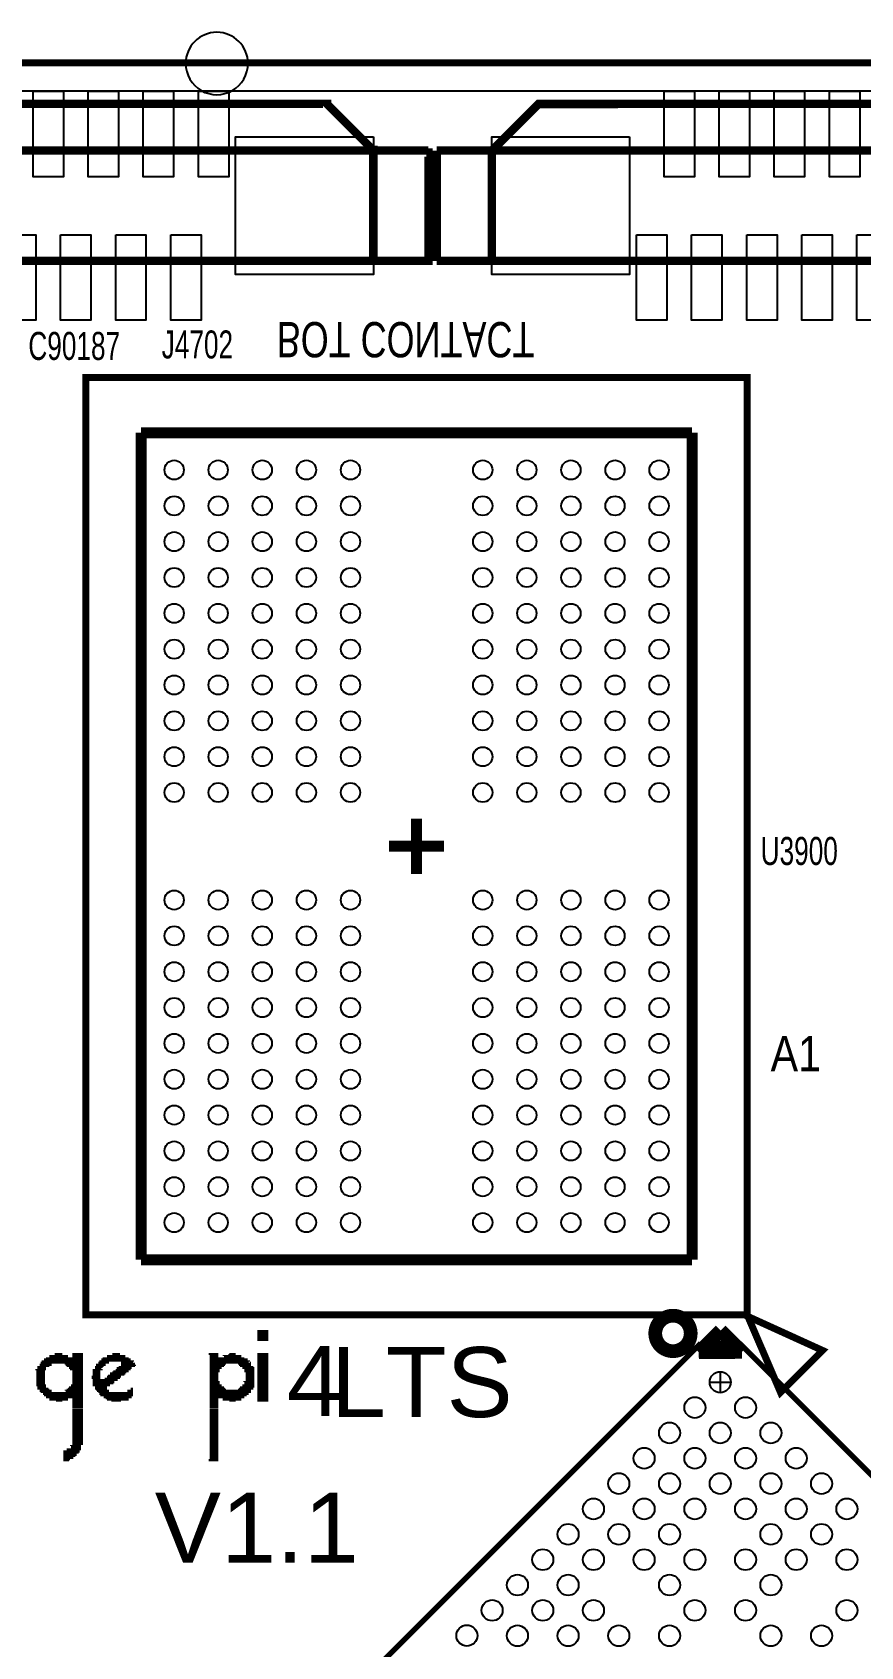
# Model space of a CAD drawing. Extents: x -74 to 86, y -71 to 30.
# Drawn here: x -12.48 to 2.55, y -4.8 to 24.48 of the extents above; entities that cross this region are included whole.
import ezdxf

# ---------------------------------------------------------------- set-up
doc = ezdxf.new("R2010")
doc.units = 0
for name, color, linetype in [('BG_OUTLINE', 3, 'CONTINUOUS'), ('BG_SILKSCREEN_TOP', 2, 'CONTINUOUS'), ('DF_DRAWING_ORIGIN', 4, 'CONTINUOUS'), ('PG_SILKSCREEN_TOP', 6, 'CONTINUOUS'), ('PIN_SOLDERMASK_TOP', 7, 'CONTINUOUS'), ('RD_SILKSCREEN_TOP', 8, 'CONTINUOUS'), ('RKI_ALL', 9, 'CONTINUOUS')]:
    doc.layers.add(name, color=color, linetype=linetype)

# ---------------------------------------------------------------- blocks, each defined once
blk = doc.blocks.new('FIGURE_CROSS')
for points in [[(-0.5, 0), (0.5, 0)], [(0, 0.5), (0, -0.5)]]:
    blk.add_lwpolyline(points)

msp = doc.modelspace()

# ---------------------------------------------------------------- linework, layer by layer
at = {"layer": 'BG_OUTLINE'}
for points in [[(22.651974, -65.801494, -0.414214), (21.381974, -67.071494), (-31.780226, -67.071494, -0.414214), (-33.050226, -65.801494), (-33.050226, 22.658578, -0.414214), (-31.780226, 23.928578), (21.381974, 23.928578, -0.414214), (22.651974, 22.658578)], [(21.381974, 23.928578), (-31.780226, 23.928578, 0.414214), (-33.050226, 22.658578), (-33.050226, -65.801494, 0.414214), (-31.780226, -67.071494), (21.381974, -67.071494, 0.414214), (22.651974, -65.801494), (22.651974, 22.658578, 0.414214)]]:
    msp.add_lwpolyline(points, format="xyb", close=True, dxfattribs=at)
at = {"layer": 'BG_OUTLINE', "const_width": 0.127}
msp.add_lwpolyline([(-31.805626, 23.928578), (21.381974, 23.928578, -0.414214), (22.651974, 22.658578)], format="xyb", dxfattribs=at)
at = {"layer": 'BG_SILKSCREEN_TOP', "const_width": 0.019558}
for points in [[(-8.396224, 0.934974), (-8.199628, 0.934974)], [(-8.396224, 0.915416), (-8.199628, 0.915416)], [(-8.396224, 0.895604), (-8.199628, 0.895604)], [(-8.396224, 0.876046), (-8.199628, 0.876046)], [(-8.396224, 0.856488), (-8.199628, 0.856488)], [(-8.396224, 0.836676), (-8.199628, 0.836676)], [(-8.396224, 0.817118), (-8.199628, 0.817118)], [(-8.396224, 0.797306), (-8.199628, 0.797306)], [(-8.396224, 0.777748), (-8.199628, 0.777748)], [(-8.396224, 0.757936), (-8.199628, 0.757936)], [(-12.388342, 0.286258), (-12.171934, 0.286258)], [(-12.348972, 0.325628), (-12.132818, 0.325628)], [(-12.348972, 0.305816), (-12.132818, 0.305816)], [(-12.329414, 0.364998), (-11.562334, 0.364998)], [(-12.329414, 0.345186), (-11.562334, 0.345186)], [(-12.309602, 0.384556), (-11.562334, 0.384556)], [(-12.270486, 0.423926), (-11.562334, 0.423926)], [(-12.270486, 0.404368), (-11.562334, 0.404368)], [(-12.231116, 0.443484), (-11.562334, 0.443484)], [(-12.171934, 0.482854), (-11.83767, 0.482854)], [(-12.171934, 0.463296), (-11.83767, 0.463296)], [(-12.073636, 0.522224), (-11.935968, 0.522224)], [(-12.073636, 0.502666), (-11.935968, 0.502666)], [(-11.896598, 0.325628), (-11.562334, 0.325628)], [(-11.87704, 0.305816), (-11.562334, 0.305816)], [(-11.857482, 0.286258), (-11.562334, 0.286258)], [(-11.75893, 0.522224), (-11.562334, 0.522224)], [(-11.75893, 0.502666), (-11.562334, 0.502666)], [(-11.75893, 0.482854), (-11.562334, 0.482854)], [(-11.75893, 0.463296), (-11.562334, 0.463296)], [(-11.34618, 0.286258), (-11.1887, 0.286258)], [(-11.326368, 0.325628), (-11.14933, 0.325628)], [(-11.326368, 0.305816), (-11.14933, 0.305816)], [(-11.286998, 0.364998), (-11.090402, 0.364998)], [(-11.286998, 0.345186), (-11.090402, 0.345186)], [(-11.26744, 0.384556), (-10.638028, 0.384556)], [(-11.22807, 0.423926), (-10.696956, 0.423926)], [(-11.22807, 0.404368), (-10.696956, 0.404368)], [(-11.208512, 0.443484), (-10.736326, 0.443484)], [(-11.129772, 0.482854), (-10.795508, 0.482854)], [(-11.129772, 0.463296), (-10.795508, 0.463296)], [(-11.031474, 0.522224), (-10.893806, 0.522224)], [(-11.031474, 0.502666), (-10.893806, 0.502666)], [(-10.913364, 0.286258), (-10.61847, 0.286258)], [(-10.873994, 0.364998), (-10.65784, 0.364998)], [(-10.873994, 0.345186), (-10.61847, 0.345186)], [(-10.873994, 0.325628), (-10.61847, 0.325628)], [(-10.873994, 0.305816), (-10.598658, 0.305816)], [(-9.28116, 0.522224), (-9.104122, 0.522224)], [(-9.28116, 0.502666), (-9.104122, 0.502666)], [(-9.261348, 0.482854), (-9.104122, 0.482854)], [(-9.261348, 0.463296), (-9.104122, 0.463296)], [(-9.261348, 0.443484), (-8.63219, 0.443484)], [(-9.261348, 0.423926), (-8.573262, 0.423926)], [(-9.261348, 0.404368), (-8.573262, 0.404368)], [(-9.261348, 0.384556), (-8.533892, 0.384556)], [(-9.261348, 0.364998), (-8.55345, 0.364998)], [(-9.261348, 0.345186), (-8.51408, 0.345186)], [(-9.261348, 0.325628), (-8.966454, 0.325628)], [(-9.261348, 0.305816), (-8.986266, 0.305816)], [(-9.261348, 0.286258), (-9.005824, 0.286258)], [(-9.025382, 0.482854), (-8.691118, 0.482854)], [(-9.005824, 0.463296), (-8.691118, 0.463296)], [(-8.927084, 0.502666), (-8.789416, 0.502666)], [(-8.907526, 0.522224), (-8.789416, 0.522224)], [(-8.750046, 0.325628), (-8.51408, 0.325628)], [(-8.730488, 0.305816), (-8.51408, 0.305816)], [(-8.71093, 0.286258), (-8.47471, 0.286258)], [(-8.533892, 0.364998), (-8.51408, 0.364998)], [(-8.396224, 0.522224), (-8.199628, 0.522224)], [(-8.396224, 0.502666), (-8.199628, 0.502666)], [(-8.396224, 0.482854), (-8.199628, 0.482854)], [(-8.396224, 0.463296), (-8.199628, 0.463296)], [(-8.396224, 0.443484), (-8.199628, 0.443484)], [(-8.396224, 0.423926), (-8.199628, 0.423926)], [(-8.396224, 0.404368), (-8.199628, 0.404368)], [(-8.396224, 0.384556), (-8.199628, 0.384556)], [(-8.396224, 0.364998), (-8.199628, 0.364998)], [(-8.396224, 0.345186), (-8.199628, 0.345186)], [(-8.396224, 0.325628), (-8.199628, 0.325628)], [(-8.396224, 0.305816), (-8.199628, 0.305816)], [(-8.396224, 0.286258), (-8.199628, 0.286258)], [(-12.427712, 0.22733), (-12.231116, 0.22733)], [(-12.4079, 0.207518), (-12.250674, 0.207518)], [(-12.4079, 0.18796), (-12.250674, 0.18796)], [(-12.4079, 0.168148), (-12.250674, 0.168148)], [(-12.4079, 0.14859), (-12.250674, 0.14859)], [(-12.4079, 0.129032), (-12.250674, 0.129032)], [(-12.4079, 0.10922), (-12.250674, 0.10922)], [(-12.4079, 0.089662), (-12.250674, 0.089662)], [(-12.4079, 0.06985), (-12.250674, 0.06985)], [(-12.4079, 0.050292), (-12.250674, 0.050292)], [(-12.4079, 0.03048), (-12.250674, 0.03048)], [(-12.4079, 0.010922), (-12.250674, 0.010922)], [(-12.4079, -0.008636), (-12.250674, -0.008636)], [(-12.388342, 0.2667), (-12.231116, 0.2667)], [(-12.388342, 0.246888), (-12.231116, 0.246888)], [(-11.818112, 0.2667), (-11.562334, 0.2667)], [(-11.818112, 0.246888), (-11.562334, 0.246888)], [(-11.7983, 0.22733), (-11.562334, 0.22733)], [(-11.75893, 0.207518), (-11.562334, 0.207518)], [(-11.75893, 0.18796), (-11.562334, 0.18796)], [(-11.75893, 0.168148), (-11.562334, 0.168148)], [(-11.75893, 0.14859), (-11.562334, 0.14859)], [(-11.75893, 0.129032), (-11.562334, 0.129032)], [(-11.75893, 0.10922), (-11.562334, 0.10922)], [(-11.75893, 0.089662), (-11.562334, 0.089662)], [(-11.75893, 0.06985), (-11.562334, 0.06985)], [(-11.75893, 0.050292), (-11.562334, 0.050292)], [(-11.75893, 0.03048), (-11.562334, 0.03048)], [(-11.75893, 0.010922), (-11.562334, 0.010922)], [(-11.75893, -0.008636), (-11.562334, -0.008636)], [(-11.405108, 0.10922), (-11.247628, 0.10922)], [(-11.405108, 0.089662), (-11.247628, 0.089662)], [(-11.405108, 0.06985), (-11.247628, 0.06985)], [(-11.385296, 0.22733), (-11.208512, 0.22733)], [(-11.385296, 0.207518), (-11.247628, 0.207518)], [(-11.385296, 0.18796), (-11.247628, 0.18796)], [(-11.385296, 0.168148), (-11.247628, 0.168148)], [(-11.385296, 0.14859), (-11.247628, 0.14859)], [(-11.385296, 0.129032), (-11.247628, 0.129032)], [(-11.385296, 0.050292), (-10.933176, 0.050292)], [(-11.385296, 0.03048), (-10.933176, 0.03048)], [(-11.385296, 0.010922), (-10.992104, 0.010922)], [(-11.385296, -0.008636), (-10.992104, -0.008636)], [(-11.34618, 0.2667), (-11.208512, 0.2667)], [(-11.34618, 0.246888), (-11.22807, 0.246888)], [(-11.169142, 0.06985), (-10.893806, 0.06985)], [(-11.129772, 0.10922), (-10.873994, 0.10922)], [(-11.129772, 0.089662), (-10.873994, 0.089662)], [(-11.10996, 0.129032), (-10.815066, 0.129032)], [(-11.070844, 0.168148), (-10.775696, 0.168148)], [(-11.070844, 0.14859), (-10.795508, 0.14859)], [(-11.031474, 0.18796), (-10.736326, 0.18796)], [(-11.011662, 0.207518), (-10.736326, 0.207518)], [(-10.972292, 0.22733), (-10.696956, 0.22733)], [(-10.952734, 0.2667), (-10.677398, 0.2667)], [(-10.952734, 0.246888), (-10.677398, 0.246888)], [(-9.261348, 0.2667), (-9.045194, 0.2667)], [(-9.261348, 0.246888), (-9.045194, 0.246888)], [(-9.261348, 0.22733), (-9.084564, 0.22733)], [(-9.261348, 0.207518), (-9.084564, 0.207518)], [(-9.261348, 0.18796), (-9.084564, 0.18796)], [(-9.261348, 0.168148), (-9.104122, 0.168148)], [(-9.261348, 0.14859), (-9.104122, 0.14859)], [(-9.261348, 0.129032), (-9.104122, 0.129032)], [(-9.261348, 0.10922), (-9.104122, 0.10922)], [(-9.261348, 0.089662), (-9.104122, 0.089662)], [(-9.261348, 0.06985), (-9.104122, 0.06985)], [(-9.261348, 0.050292), (-9.104122, 0.050292)], [(-9.261348, 0.03048), (-9.104122, 0.03048)], [(-9.261348, 0.010922), (-9.084564, 0.010922)], [(-9.261348, -0.008636), (-9.084564, -0.008636)], [(-8.67156, 0.2667), (-8.455152, 0.2667)], [(-8.67156, 0.246888), (-8.455152, 0.246888)], [(-8.651748, 0.010922), (-8.455152, 0.010922)], [(-8.63219, 0.22733), (-8.455152, 0.22733)], [(-8.63219, 0.207518), (-8.455152, 0.207518)], [(-8.63219, 0.18796), (-8.455152, 0.18796)], [(-8.63219, -0.008636), (-8.455152, -0.008636)], [(-8.612378, 0.168148), (-8.455152, 0.168148)], [(-8.612378, 0.14859), (-8.455152, 0.14859)], [(-8.612378, 0.129032), (-8.455152, 0.129032)], [(-8.612378, 0.10922), (-8.455152, 0.10922)], [(-8.612378, 0.089662), (-8.455152, 0.089662)], [(-8.612378, 0.06985), (-8.455152, 0.06985)], [(-8.612378, 0.050292), (-8.455152, 0.050292)], [(-8.612378, 0.03048), (-8.455152, 0.03048)], [(-8.396224, 0.2667), (-8.199628, 0.2667)], [(-8.396224, 0.246888), (-8.199628, 0.246888)], [(-8.396224, 0.22733), (-8.199628, 0.22733)], [(-8.396224, 0.207518), (-8.199628, 0.207518)], [(-8.396224, 0.18796), (-8.199628, 0.18796)], [(-8.396224, 0.168148), (-8.199628, 0.168148)], [(-8.396224, 0.14859), (-8.199628, 0.14859)], [(-8.396224, 0.129032), (-8.199628, 0.129032)], [(-8.396224, 0.10922), (-8.199628, 0.10922)], [(-8.396224, 0.089662), (-8.199628, 0.089662)], [(-8.396224, 0.06985), (-8.199628, 0.06985)], [(-8.396224, 0.050292), (-8.199628, 0.050292)], [(-8.396224, 0.03048), (-8.199628, 0.03048)], [(-8.396224, 0.010922), (-8.199628, 0.010922)], [(-8.396224, -0.008636), (-8.199628, -0.008636)], [(-12.4079, -0.028448), (-12.250674, -0.028448)], [(-12.4079, -0.048006), (-12.231116, -0.048006)], [(-12.4079, -0.067818), (-12.231116, -0.067818)], [(-12.388342, -0.087376), (-12.231116, -0.087376)], [(-12.388342, -0.107188), (-12.191746, -0.107188)], [(-12.388342, -0.126746), (-12.171934, -0.126746)], [(-12.348972, -0.146304), (-12.132818, -0.146304)], [(-12.348972, -0.166116), (-12.132818, -0.166116)], [(-12.329414, -0.185674), (-11.562334, -0.185674)], [(-12.290044, -0.205486), (-11.562334, -0.205486)], [(-12.290044, -0.225044), (-11.562334, -0.225044)], [(-12.270486, -0.244856), (-11.562334, -0.244856)], [(-12.231116, -0.264414), (-11.562334, -0.264414)], [(-12.231116, -0.283972), (-11.562334, -0.283972)], [(-11.896598, -0.146304), (-11.562334, -0.146304)], [(-11.87704, -0.166116), (-11.562334, -0.166116)], [(-11.857482, -0.126746), (-11.562334, -0.126746)], [(-11.83767, -0.107188), (-11.562334, -0.107188)], [(-11.818112, -0.087376), (-11.562334, -0.087376)], [(-11.778742, -0.048006), (-11.562334, -0.048006)], [(-11.778742, -0.067818), (-11.562334, -0.067818)], [(-11.75893, -0.028448), (-11.562334, -0.028448)], [(-11.385296, -0.028448), (-11.011662, -0.028448)], [(-11.385296, -0.048006), (-11.070844, -0.048006)], [(-11.385296, -0.067818), (-11.070844, -0.067818)], [(-11.34618, -0.087376), (-11.129772, -0.087376)], [(-11.34618, -0.107188), (-11.129772, -0.107188)], [(-11.34618, -0.126746), (-11.129772, -0.126746)], [(-11.326368, -0.146304), (-11.090402, -0.146304)], [(-11.30681, -0.166116), (-11.090402, -0.166116)], [(-11.286998, -0.185674), (-10.65784, -0.185674)], [(-11.26744, -0.205486), (-10.65784, -0.205486)], [(-11.26744, -0.225044), (-10.65784, -0.225044)], [(-11.247628, -0.244856), (-10.65784, -0.244856)], [(-11.1887, -0.264414), (-10.677398, -0.264414)], [(-11.1887, -0.283972), (-10.677398, -0.283972)], [(-10.756138, -0.146304), (-10.65784, -0.146304)], [(-10.756138, -0.166116), (-10.65784, -0.166116)], [(-10.696956, -0.107188), (-10.65784, -0.107188)], [(-10.696956, -0.126746), (-10.65784, -0.126746)], [(-9.261348, -0.028448), (-9.084564, -0.028448)], [(-9.261348, -0.048006), (-9.045194, -0.048006)], [(-9.261348, -0.067818), (-9.045194, -0.067818)], [(-9.261348, -0.087376), (-9.005824, -0.087376)], [(-9.261348, -0.107188), (-8.986266, -0.107188)], [(-9.261348, -0.126746), (-8.966454, -0.126746)], [(-9.261348, -0.146304), (-8.51408, -0.146304)], [(-9.261348, -0.166116), (-8.51408, -0.166116)], [(-9.261348, -0.185674), (-8.51408, -0.185674)], [(-9.261348, -0.205486), (-8.55345, -0.205486)], [(-9.261348, -0.225044), (-8.55345, -0.225044)], [(-9.261348, -0.244856), (-8.59282, -0.244856)], [(-9.261348, -0.264414), (-8.63219, -0.264414)], [(-9.261348, -0.283972), (-8.63219, -0.283972)], [(-8.750046, -0.126746), (-8.47471, -0.126746)], [(-8.730488, -0.107188), (-8.47471, -0.107188)], [(-8.71093, -0.087376), (-8.455152, -0.087376)], [(-8.67156, -0.048006), (-8.455152, -0.048006)], [(-8.67156, -0.067818), (-8.455152, -0.067818)], [(-8.63219, -0.028448), (-8.455152, -0.028448)], [(-8.396224, -0.028448), (-8.199628, -0.028448)], [(-8.396224, -0.048006), (-8.199628, -0.048006)], [(-8.396224, -0.067818), (-8.199628, -0.067818)], [(-8.396224, -0.087376), (-8.199628, -0.087376)], [(-8.396224, -0.107188), (-8.199628, -0.107188)], [(-8.396224, -0.126746), (-8.199628, -0.126746)], [(-8.396224, -0.146304), (-8.199628, -0.146304)], [(-8.396224, -0.166116), (-8.199628, -0.166116)], [(-8.396224, -0.185674), (-8.199628, -0.185674)], [(-8.396224, -0.205486), (-8.199628, -0.205486)], [(-8.396224, -0.225044), (-8.199628, -0.225044)], [(-8.396224, -0.244856), (-8.199628, -0.244856)], [(-8.396224, -0.264414), (-8.199628, -0.264414)], [(-8.396224, -0.283972), (-8.199628, -0.283972)], [(-12.171934, -0.303784), (-11.83767, -0.303784)], [(-12.171934, -0.323342), (-11.83767, -0.323342)], [(-12.054078, -0.343154), (-11.935968, -0.343154)], [(-11.75893, -0.303784), (-11.562334, -0.303784)], [(-11.75893, -0.323342), (-11.562334, -0.323342)], [(-11.75893, -0.343154), (-11.562334, -0.343154)], [(-11.75893, -0.362712), (-11.562334, -0.362712)], [(-11.75893, -0.38227), (-11.562334, -0.38227)], [(-11.75893, -0.402082), (-11.562334, -0.402082)], [(-11.75893, -0.42164), (-11.562334, -0.42164)], [(-11.75893, -0.441452), (-11.562334, -0.441452)], [(-11.75893, -0.46101), (-11.562334, -0.46101)], [(-11.75893, -0.480822), (-11.562334, -0.480822)], [(-11.75893, -0.50038), (-11.562334, -0.50038)], [(-11.75893, -0.519938), (-11.562334, -0.519938)], [(-11.75893, -0.53975), (-11.562334, -0.53975)], [(-11.75893, -0.559308), (-11.562334, -0.559308)], [(-11.75893, -0.57912), (-11.562334, -0.57912)], [(-11.14933, -0.303784), (-10.736326, -0.303784)], [(-11.129772, -0.323342), (-10.736326, -0.323342)], [(-11.051032, -0.343154), (-10.873994, -0.343154)], [(-9.261348, -0.303784), (-9.104122, -0.303784)], [(-9.261348, -0.323342), (-9.104122, -0.323342)], [(-9.261348, -0.343154), (-9.104122, -0.343154)], [(-9.261348, -0.362712), (-9.104122, -0.362712)], [(-9.261348, -0.38227), (-9.104122, -0.38227)], [(-9.261348, -0.402082), (-9.104122, -0.402082)], [(-9.261348, -0.42164), (-9.104122, -0.42164)], [(-9.261348, -0.441452), (-9.104122, -0.441452)], [(-9.261348, -0.46101), (-9.104122, -0.46101)], [(-9.261348, -0.480822), (-9.104122, -0.480822)], [(-9.261348, -0.50038), (-9.104122, -0.50038)], [(-9.261348, -0.519938), (-9.104122, -0.519938)], [(-9.261348, -0.53975), (-9.104122, -0.53975)], [(-9.261348, -0.559308), (-9.104122, -0.559308)], [(-9.261348, -0.57912), (-9.104122, -0.57912)], [(-9.025382, -0.303784), (-8.691118, -0.303784)], [(-9.025382, -0.323342), (-8.691118, -0.323342)], [(-8.907526, -0.343154), (-8.789416, -0.343154)], [(-8.396224, -0.303784), (-8.199628, -0.303784)], [(-8.396224, -0.323342), (-8.199628, -0.323342)], [(-8.396224, -0.343154), (-8.199628, -0.343154)], [(-11.75893, -0.598678), (-11.562334, -0.598678)], [(-11.75893, -0.61849), (-11.562334, -0.61849)], [(-11.75893, -0.638048), (-11.562334, -0.638048)], [(-11.75893, -0.657606), (-11.562334, -0.657606)], [(-11.75893, -0.677418), (-11.562334, -0.677418)], [(-11.75893, -0.696976), (-11.562334, -0.696976)], [(-11.75893, -0.716788), (-11.562334, -0.716788)], [(-11.75893, -0.736346), (-11.562334, -0.736346)], [(-11.75893, -0.756158), (-11.562334, -0.756158)], [(-11.75893, -0.775716), (-11.562334, -0.775716)], [(-11.75893, -0.795274), (-11.562334, -0.795274)], [(-11.75893, -0.815086), (-11.562334, -0.815086)], [(-11.75893, -0.834644), (-11.562334, -0.834644)], [(-11.75893, -0.854456), (-11.562334, -0.854456)], [(-11.75893, -0.874014), (-11.562334, -0.874014)], [(-9.261348, -0.598678), (-9.104122, -0.598678)], [(-9.261348, -0.61849), (-9.104122, -0.61849)], [(-9.261348, -0.638048), (-9.104122, -0.638048)], [(-9.261348, -0.657606), (-9.104122, -0.657606)], [(-9.261348, -0.677418), (-9.104122, -0.677418)], [(-9.261348, -0.696976), (-9.104122, -0.696976)], [(-9.261348, -0.716788), (-9.104122, -0.716788)], [(-9.261348, -0.736346), (-9.104122, -0.736346)], [(-9.261348, -0.756158), (-9.104122, -0.756158)], [(-9.261348, -0.775716), (-9.104122, -0.775716)], [(-9.261348, -0.795274), (-9.104122, -0.795274)], [(-9.261348, -0.815086), (-9.104122, -0.815086)], [(-9.261348, -0.834644), (-9.104122, -0.834644)], [(-9.261348, -0.854456), (-9.104122, -0.854456)], [(-9.261348, -0.874014), (-9.104122, -0.874014)], [(-11.7983, -1.14935), (-11.601704, -1.14935)], [(-11.778742, -1.168908), (-11.601704, -1.168908)], [(-11.75893, -0.893826), (-11.562334, -0.893826)], [(-11.75893, -0.913384), (-11.562334, -0.913384)], [(-11.75893, -0.932942), (-11.562334, -0.932942)], [(-11.75893, -0.952754), (-11.562334, -0.952754)], [(-11.75893, -0.972312), (-11.562334, -0.972312)], [(-11.75893, -0.992124), (-11.562334, -0.992124)], [(-11.75893, -1.011682), (-11.562334, -1.011682)], [(-11.75893, -1.031494), (-11.562334, -1.031494)], [(-11.75893, -1.051052), (-11.562334, -1.051052)], [(-11.75893, -1.07061), (-11.562334, -1.07061)], [(-11.75893, -1.090422), (-11.562334, -1.090422)], [(-11.75893, -1.10998), (-11.562334, -1.10998)], [(-11.75893, -1.129792), (-11.562334, -1.129792)], [(-9.261348, -0.893826), (-9.104122, -0.893826)], [(-9.261348, -0.913384), (-9.104122, -0.913384)], [(-9.261348, -0.932942), (-9.104122, -0.932942)], [(-9.261348, -0.952754), (-9.104122, -0.952754)], [(-9.261348, -0.972312), (-9.104122, -0.972312)], [(-9.261348, -0.992124), (-9.104122, -0.992124)], [(-9.261348, -1.011682), (-9.104122, -1.011682)], [(-9.261348, -1.031494), (-9.104122, -1.031494)], [(-9.261348, -1.051052), (-9.104122, -1.051052)], [(-9.261348, -1.07061), (-9.104122, -1.07061)], [(-9.261348, -1.090422), (-9.104122, -1.090422)], [(-9.261348, -1.10998), (-9.104122, -1.10998)], [(-9.261348, -1.129792), (-9.104122, -1.129792)], [(-9.261348, -1.14935), (-9.104122, -1.14935)], [(-9.261348, -1.168908), (-9.104122, -1.168908)], [(-11.91641, -1.247648), (-11.621262, -1.247648)], [(-11.91641, -1.26746), (-11.621262, -1.26746)], [(-11.91641, -1.287018), (-11.641074, -1.287018)], [(-11.91641, -1.306576), (-11.680444, -1.306576)], [(-11.91641, -1.326388), (-11.680444, -1.326388)], [(-11.91641, -1.345946), (-11.700002, -1.345946)], [(-11.91641, -1.365758), (-11.739372, -1.365758)], [(-11.91641, -1.385316), (-11.739372, -1.385316)], [(-11.91641, -1.405128), (-11.7983, -1.405128)], [(-11.91641, -1.424686), (-11.818112, -1.424686)], [(-11.857482, -1.208278), (-11.601704, -1.208278)], [(-11.857482, -1.22809), (-11.601704, -1.22809)], [(-11.778742, -1.18872), (-11.601704, -1.18872)], [(-9.28116, -1.405128), (-9.104122, -1.405128)], [(-9.28116, -1.424686), (-9.104122, -1.424686)], [(-9.261348, -1.18872), (-9.104122, -1.18872)], [(-9.261348, -1.208278), (-9.104122, -1.208278)], [(-9.261348, -1.22809), (-9.104122, -1.22809)], [(-9.261348, -1.247648), (-9.104122, -1.247648)], [(-9.261348, -1.26746), (-9.104122, -1.26746)], [(-9.261348, -1.287018), (-9.104122, -1.287018)], [(-9.261348, -1.306576), (-9.104122, -1.306576)], [(-9.261348, -1.326388), (-9.104122, -1.326388)], [(-9.261348, -1.345946), (-9.104122, -1.345946)], [(-9.261348, -1.365758), (-9.104122, -1.365758)], [(-9.261348, -1.385316), (-9.104122, -1.385316)]]:
    msp.add_lwpolyline(points, dxfattribs=at)
at = {"layer": 'PG_SILKSCREEN_TOP'}
msp.add_lwpolyline([(-8.568436, 23.917402, 1), (-9.700148, 23.91739, 1)], format="xyb", close=True, dxfattribs=at)
for points, const_width in [([(-6.296152, 20.33778), (-6.294374, 20.33778), (-6.294374, 22.352), (-6.303772, 22.352), (-7.134352, 23.18258), (-7.134352, 23.187406), (-25.638252, 23.187406)], 0.1524), ([(-7.144258, 23.187406), (-7.134352, 23.187406)], 0.1524), ([(16.154908, 20.33778), (16.156686, 20.33778), (16.156686, 22.352), (16.147288, 22.352), (15.316708, 23.18258), (15.316708, 23.187406), (-3.187192, 23.187406)], 0.1524), ([(-5.294376, 22.337522), (-27.594306, 22.337522)], 0.1524), ([(-27.594306, 20.337526), (-5.294376, 20.337526), (-5.294376, 22.30374), (-5.333492, 22.30374)], 0.1524), ([(17.156684, 22.337522), (-5.143246, 22.337522)], 0.1524), ([(-5.143246, 20.337526), (-5.143246, 22.337522)], 0.1524), ([(-5.143246, 20.337526), (17.156684, 20.337526), (17.156684, 22.30374), (17.117568, 22.30374)], 0.1524), ([(-5.143246, 22.337522), (-5.143246, 20.337526)], 0.150114), ([(-4.143248, 22.337522), (-4.143248, 20.337526)], 0.1524), ([(0.490982, 1.219962), (0.490982, 18.220436), (-11.508994, 18.220436), (-11.508994, 1.219962), (0.490982, 1.219962), (1.094994, -0.185674), (1.856994, 0.576072), (0.459994, 1.211072)], 0.127), ([(-10.508996, 2.21996), (-10.508996, 17.220184)], 0.199898), ([(-10.508996, 17.220184), (-0.509016, 17.220184)], 0.199898), ([(-0.509016, 17.220184), (-0.509016, 2.21996)], 0.199898), ([(-5.509006, 10.220198), (-5.509006, 9.720072)], 0.199898), ([(-5.509006, 9.720072), (-6.009132, 9.720072)], 0.199898), ([(-5.009134, 9.720072), (-5.509006, 9.720072)], 0.199898), ([(-5.509006, 9.720072), (-5.509006, 9.2202)], 0.199898), ([(-0.509016, 2.21996), (-10.508996, 2.21996)], 0.199898), ([(-0.020574, 0.91059), (-0.388874, 0.54229)], 0.24892), ([(0.00635, 0.937514), (-0.020574, 0.91059)], 0.24892), ([(0.394208, 0.549402), (0.00635, 0.937514)], 0.24892), ([(-14.850618, -13.790168), (-0.354584, 0.705866)], 0.09906), ([(-0.388874, 0.54229), (0.394208, 0.549402)], 0.24892), ([(-0.354584, 0.705866), (0.35306, 0.705866)], 0.09906), ([(0.35306, 0.705866), (14.84884, -13.790168)], 0.09906)]:
    msp.add_lwpolyline(points, dxfattribs=dict(at, const_width=const_width))
msp.add_lwpolyline([(-1.856232, 23.18258, 0.1524, 0.1524, 0), (-3.29819, 23.18258, 0.1524, 0.1524, 0), (-4.143248, 22.337522, 0.150114, 0.150114, 0), (-4.143248, 20.337526, 0.150114, 0.150114, 0)], format="xyseb", dxfattribs=at)
at = {"layer": 'PG_SILKSCREEN_TOP', "const_width": 0.24892}
msp.add_lwpolyline([(-0.535432, 0.884428, 1), (-1.178649, 0.884478, 1)], format="xyb", close=True, dxfattribs=at)
at = {"layer": 'PIN_SOLDERMASK_TOP'}
for points in [[(-12.469241, 23.41245), (-11.919331, 23.41245), (-11.919331, 21.862542), (-12.469241, 21.862542)], [(-11.469243, 23.41245), (-10.919333, 23.41245), (-10.919333, 21.862542), (-11.469243, 21.862542)], [(-10.469245, 23.41245), (-9.919335, 23.41245), (-9.919335, 21.862542), (-10.469245, 21.862542)], [(-9.469247, 23.41245), (-8.919337, 23.41245), (-8.919337, 21.862542), (-9.469247, 21.862542)], [(-1.018159, 23.41245), (-0.468249, 23.41245), (-0.468249, 21.862542), (-1.018159, 21.862542)], [(-0.018161, 23.41245), (0.531749, 23.41245), (0.531749, 21.862542), (-0.018161, 21.862542)], [(0.981837, 23.41245), (1.531747, 23.41245), (1.531747, 21.862542), (0.981837, 21.862542)], [(1.981835, 23.41245), (2.531745, 23.41245), (2.531745, 21.862542), (1.981835, 21.862542)], [(-6.294247, 22.587585), (-6.294247, 20.087463), (-8.794369, 20.087463), (-8.794369, 22.587585)], [(-1.643253, 22.587585), (-1.643253, 20.087463), (-4.143375, 20.087463), (-4.143375, 22.587585)], [(-12.969367, 20.812506), (-12.419457, 20.812506), (-12.419457, 19.262598), (-12.969367, 19.262598)], [(-11.969115, 20.812506), (-11.419205, 20.812506), (-11.419205, 19.262598), (-11.969115, 19.262598)], [(-10.969371, 20.812506), (-10.419461, 20.812506), (-10.419461, 19.262598), (-10.969371, 19.262598)], [(-9.969119, 20.812506), (-9.419209, 20.812506), (-9.419209, 19.262598), (-9.969119, 19.262598)], [(-1.518285, 20.812506), (-0.968375, 20.812506), (-0.968375, 19.262598), (-1.518285, 19.262598)], [(-0.518287, 20.812506), (0.031623, 20.812506), (0.031623, 19.262598), (-0.518287, 19.262598)], [(0.481711, 20.812506), (1.031621, 20.812506), (1.031621, 19.262598), (0.481711, 19.262598)], [(1.481709, 20.812506), (2.031619, 20.812506), (2.031619, 19.262598), (1.481709, 19.262598)], [(2.481707, 20.812506), (3.031617, 20.812506), (3.031617, 19.262598), (2.481707, 19.262598)]]:
    msp.add_lwpolyline(points, close=True, dxfattribs=at)
for centre, radius in [((-9.909048, 16.545052), 0.175006), ((-9.108948, 16.545052), 0.175006), ((-8.309102, 16.545052), 0.175006), ((-7.509002, 16.545052), 0.175006), ((-6.708902, 16.545052), 0.175006), ((-4.30911, 16.545052), 0.175006), ((-3.50901, 16.545052), 0.175006), ((-2.70891, 16.545052), 0.175006), ((-1.909064, 16.545052), 0.175006), ((-1.108964, 16.545052), 0.175006), ((-9.909048, 15.895066), 0.175006), ((-9.108948, 15.895066), 0.175006), ((-8.309102, 15.895066), 0.175006), ((-7.509002, 15.895066), 0.175006), ((-6.708902, 15.895066), 0.175006), ((-4.30911, 15.895066), 0.175006), ((-3.50901, 15.895066), 0.175006), ((-2.70891, 15.895066), 0.175006), ((-1.909064, 15.895066), 0.175006), ((-1.108964, 15.895066), 0.175006), ((-9.909048, 15.24508), 0.175006), ((-9.108948, 15.24508), 0.175006), ((-8.309102, 15.24508), 0.175006), ((-7.509002, 15.24508), 0.175006), ((-6.708902, 15.24508), 0.175006), ((-4.30911, 15.24508), 0.175006), ((-3.50901, 15.24508), 0.175006), ((-2.70891, 15.24508), 0.175006), ((-1.909064, 15.24508), 0.175006), ((-1.108964, 15.24508), 0.175006), ((-9.909048, 14.595094), 0.175006), ((-9.108948, 14.595094), 0.175006), ((-8.309102, 14.595094), 0.175006), ((-7.509002, 14.595094), 0.175006), ((-6.708902, 14.595094), 0.175006), ((-4.30911, 14.595094), 0.175006), ((-3.50901, 14.595094), 0.175006), ((-2.70891, 14.595094), 0.175006), ((-1.909064, 14.595094), 0.175006), ((-1.108964, 14.595094), 0.175006), ((-9.909048, 13.945108), 0.175006), ((-9.108948, 13.945108), 0.175006), ((-8.309102, 13.945108), 0.175006), ((-7.509002, 13.945108), 0.175006), ((-6.708902, 13.945108), 0.175006), ((-4.30911, 13.945108), 0.175006), ((-3.50901, 13.945108), 0.175006), ((-2.70891, 13.945108), 0.175006), ((-1.909064, 13.945108), 0.175006), ((-1.108964, 13.945108), 0.175006), ((-9.909048, 13.295122), 0.175006), ((-9.108948, 13.295122), 0.175006), ((-8.309102, 13.295122), 0.175006), ((-7.509002, 13.295122), 0.175006), ((-6.708902, 13.295122), 0.175006), ((-4.30911, 13.295122), 0.175006), ((-3.50901, 13.295122), 0.175006), ((-2.70891, 13.295122), 0.175006), ((-1.909064, 13.295122), 0.175006), ((-1.108964, 13.295122), 0.175006), ((-9.909048, 12.645136), 0.175006), ((-9.108948, 12.645136), 0.175006), ((-8.309102, 12.645136), 0.175006), ((-7.509002, 12.645136), 0.175006), ((-6.708902, 12.645136), 0.175006), ((-4.30911, 12.645136), 0.175006), ((-3.50901, 12.645136), 0.175006), ((-2.70891, 12.645136), 0.175006), ((-1.909064, 12.645136), 0.175006), ((-1.108964, 12.645136), 0.175006), ((-9.909048, 11.99515), 0.175006), ((-9.108948, 11.99515), 0.175006), ((-8.309102, 11.99515), 0.175006), ((-7.509002, 11.99515), 0.175006), ((-6.708902, 11.99515), 0.175006), ((-4.30911, 11.99515), 0.175006), ((-3.50901, 11.99515), 0.175006), ((-2.70891, 11.99515), 0.175006), ((-1.909064, 11.99515), 0.175006), ((-1.108964, 11.99515), 0.175006), ((-9.909048, 11.345164), 0.175006), ((-9.108948, 11.345164), 0.175006), ((-8.309102, 11.345164), 0.175006), ((-7.509002, 11.345164), 0.175006), ((-6.708902, 11.345164), 0.175006), ((-4.30911, 11.345164), 0.175006), ((-3.50901, 11.345164), 0.175006), ((-2.70891, 11.345164), 0.175006), ((-1.909064, 11.345164), 0.175006), ((-1.108964, 11.345164), 0.175006), ((-9.909048, 10.695178), 0.175006), ((-9.108948, 10.695178), 0.175006), ((-8.309102, 10.695178), 0.175006), ((-7.509002, 10.695178), 0.175006), ((-6.708902, 10.695178), 0.175006), ((-4.30911, 10.695178), 0.175006), ((-3.50901, 10.695178), 0.175006), ((-2.70891, 10.695178), 0.175006), ((-1.909064, 10.695178), 0.175006), ((-1.108964, 10.695178), 0.175006), ((-9.909048, 8.744966), 0.175006), ((-9.108948, 8.744966), 0.175006), ((-8.309102, 8.744966), 0.175006), ((-7.509002, 8.744966), 0.175006), ((-6.708902, 8.744966), 0.175006), ((-4.30911, 8.744966), 0.175006), ((-3.50901, 8.744966), 0.175006), ((-2.70891, 8.744966), 0.175006), ((-1.909064, 8.744966), 0.175006), ((-1.108964, 8.744966), 0.175006), ((-9.909048, 8.09498), 0.175006), ((-9.108948, 8.09498), 0.175006), ((-8.309102, 8.09498), 0.175006), ((-7.509002, 8.09498), 0.175006), ((-6.708902, 8.09498), 0.175006), ((-4.30911, 8.09498), 0.175006), ((-3.50901, 8.09498), 0.175006), ((-2.70891, 8.09498), 0.175006), ((-1.909064, 8.09498), 0.175006), ((-1.108964, 8.09498), 0.175006), ((-9.909048, 7.444994), 0.175006), ((-9.108948, 7.444994), 0.175006), ((-8.309102, 7.444994), 0.175006), ((-7.509002, 7.444994), 0.175006), ((-6.708902, 7.444994), 0.175006), ((-4.30911, 7.444994), 0.175006), ((-3.50901, 7.444994), 0.175006), ((-2.70891, 7.444994), 0.175006), ((-1.909064, 7.444994), 0.175006), ((-1.108964, 7.444994), 0.175006), ((-9.909048, 6.795008), 0.175006), ((-9.108948, 6.795008), 0.175006), ((-8.309102, 6.795008), 0.175006), ((-7.509002, 6.795008), 0.175006), ((-6.708902, 6.795008), 0.175006), ((-4.30911, 6.795008), 0.175006), ((-3.50901, 6.795008), 0.175006), ((-2.70891, 6.795008), 0.175006), ((-1.909064, 6.795008), 0.175006), ((-1.108964, 6.795008), 0.175006), ((-9.909048, 6.145022), 0.175006), ((-9.108948, 6.145022), 0.175006), ((-8.309102, 6.145022), 0.175006), ((-7.509002, 6.145022), 0.175006), ((-6.708902, 6.145022), 0.175006), ((-4.30911, 6.145022), 0.175006), ((-3.50901, 6.145022), 0.175006), ((-2.70891, 6.145022), 0.175006), ((-1.909064, 6.145022), 0.175006), ((-1.108964, 6.145022), 0.175006), ((-9.909048, 5.495036), 0.175006), ((-9.108948, 5.495036), 0.175006), ((-8.309102, 5.495036), 0.175006), ((-7.509002, 5.495036), 0.175006), ((-6.708902, 5.495036), 0.175006), ((-4.30911, 5.495036), 0.175006), ((-3.50901, 5.495036), 0.175006), ((-2.70891, 5.495036), 0.175006), ((-1.909064, 5.495036), 0.175006), ((-1.108964, 5.495036), 0.175006), ((-9.909048, 4.84505), 0.175006), ((-9.108948, 4.84505), 0.175006), ((-8.309102, 4.84505), 0.175006), ((-7.509002, 4.84505), 0.175006), ((-6.708902, 4.84505), 0.175006), ((-4.30911, 4.84505), 0.175006), ((-3.50901, 4.84505), 0.175006), ((-2.70891, 4.84505), 0.175006), ((-1.909064, 4.84505), 0.175006), ((-1.108964, 4.84505), 0.175006), ((-9.909048, 4.195064), 0.175006), ((-9.108948, 4.195064), 0.175006), ((-8.309102, 4.195064), 0.175006), ((-7.509002, 4.195064), 0.175006), ((-6.708902, 4.195064), 0.175006), ((-4.30911, 4.195064), 0.175006), ((-3.50901, 4.195064), 0.175006), ((-2.70891, 4.195064), 0.175006), ((-1.909064, 4.195064), 0.175006), ((-1.108964, 4.195064), 0.175006), ((-9.909048, 3.545078), 0.175006), ((-9.108948, 3.545078), 0.175006), ((-8.309102, 3.545078), 0.175006), ((-7.509002, 3.545078), 0.175006), ((-6.708902, 3.545078), 0.175006), ((-4.30911, 3.545078), 0.175006), ((-3.50901, 3.545078), 0.175006), ((-2.70891, 3.545078), 0.175006), ((-1.909064, 3.545078), 0.175006), ((-1.108964, 3.545078), 0.175006), ((-9.909048, 2.895092), 0.175006), ((-9.108948, 2.895092), 0.175006), ((-8.309102, 2.895092), 0.175006), ((-7.509002, 2.895092), 0.175006), ((-6.708902, 2.895092), 0.175006), ((-4.30911, 2.895092), 0.175006), ((-3.50901, 2.895092), 0.175006), ((-2.70891, 2.895092), 0.175006), ((-1.909064, 2.895092), 0.175006), ((-1.108964, 2.895092), 0.175006), ((-0.000762, 0), 0.1905), ((-0.460502, -0.459994), 0.1905), ((0.458978, -0.459994), 0.1905), ((-0.920242, -0.919734), 0.1905), ((-0.000762, -0.919734), 0.1905), ((0.918718, -0.919734), 0.1905), ((-1.380236, -1.379474), 0.1905), ((-0.460502, -1.379474), 0.1905), ((0.458978, -1.379474), 0.1905), ((1.378712, -1.379474), 0.1905), ((-1.839976, -1.839214), 0.1905), ((-0.920242, -1.839214), 0.1905), ((-0.000762, -1.839214), 0.1905), ((0.918718, -1.839214), 0.1905), ((1.838452, -1.839214), 0.1905), ((-2.299716, -2.298954), 0.1905), ((-1.380236, -2.298954), 0.1905), ((-0.460502, -2.298954), 0.1905), ((0.458978, -2.298954), 0.1905), ((1.378712, -2.298954), 0.1905), ((2.298192, -2.298954), 0.1905), ((-2.759456, -2.758948), 0.1905), ((-1.839976, -2.758948), 0.1905), ((-0.920242, -2.758948), 0.1905), ((0.918718, -2.758948), 0.1905), ((1.838452, -2.758948), 0.1905), ((-3.219196, -3.218688), 0.1905), ((-2.299716, -3.218688), 0.1905), ((-1.380236, -3.218688), 0.1905), ((-0.460502, -3.218688), 0.1905), ((0.458978, -3.218688), 0.1905), ((1.378712, -3.218688), 0.1905), ((2.298192, -3.218688), 0.1905), ((-3.67919, -3.678428), 0.1905), ((-2.759456, -3.678428), 0.1905), ((-0.920242, -3.678428), 0.1905), ((0.918718, -3.678428), 0.1905), ((-4.13893, -4.138168), 0.1905), ((-3.219196, -4.138168), 0.1905), ((-2.299716, -4.138168), 0.1905), ((-0.460502, -4.138168), 0.1905), ((0.458978, -4.138168), 0.1905), ((2.298192, -4.138168), 0.1905), ((-4.596892, -4.59613), 0.1905), ((-3.67919, -4.597908), 0.1905), ((-2.759456, -4.597908), 0.1905), ((-1.839976, -4.597908), 0.1905), ((-0.920242, -4.597908), 0.1905), ((0.918718, -4.597908), 0.1905), ((1.838452, -4.597908), 0.1905)]:
    msp.add_circle(centre, radius, dxfattribs=at)
at = {"layer": 'RKI_ALL'}
msp.add_lwpolyline([(-31.780226, -66.563494, -0.414214), (-32.542226, -65.801494), (-32.542226, 22.658578, -0.414214), (-31.780226, 23.420578), (21.381974, 23.420578, -0.414214), (22.143974, 22.658578), (22.143974, -65.801494, -0.414214), (21.381974, -66.563494)], format="xyb", close=True, dxfattribs=at)

# ---------------------------------------------------------------- block references
at = {"layer": 'DF_DRAWING_ORIGIN', "xscale": 0.39878, "yscale": 0.39878}
msp.add_blockref('FIGURE_CROSS', (0, 0), dxfattribs=at)

# ---------------------------------------------------------------- texts
at = {"layer": 'BG_SILKSCREEN_TOP', "width": 1.06}
for s, p in [('4', (-7.864602, -0.610616)), (' LTS', (-7.567422, -0.632714)), ('V1.1', (-10.259822, -3.274314))]:
    msp.add_text(s, height=1.27, dxfattribs=at).set_placement(p)
at = {"layer": 'PG_SILKSCREEN_TOP', "text_generation_flag": 2, "width": 0.761905}
msp.add_text('BOT CONTACT', height=0.64008, rotation=180, dxfattribs=at).set_placement((-8.046466, 19.228562))
at = {"layer": 'PG_SILKSCREEN_TOP', "width": 0.873016}
msp.add_text('A1', height=0.64008, dxfattribs=at).set_placement((0.9144, 5.6388))
at = {"layer": 'RD_SILKSCREEN_TOP', "width": 0.7}
for s, p in [('C90187', (-12.554458, 18.54073)), ('J4702', (-10.1346, 18.5674)), ('U3900', (0.733806, 9.380728))]:
    msp.add_text(s, height=0.508, dxfattribs=at).set_placement(p)

doc.saveas('drawing.dxf')
